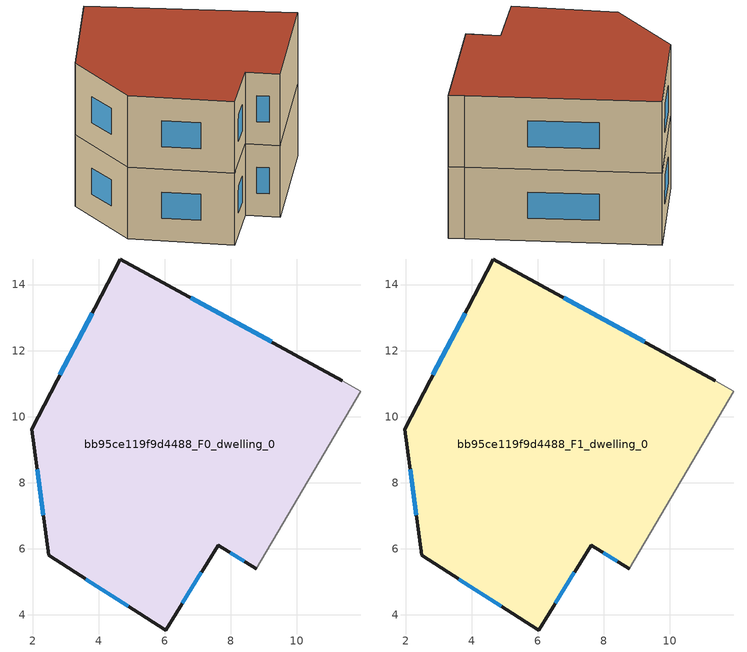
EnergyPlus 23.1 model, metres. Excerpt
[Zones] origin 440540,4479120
bb95ce119f9d4488_F0_dwelling_0
 floor ground (EU_floor_Construction): 11.37,11.09 11.94,10.78 8.78,5.39 7.62,6.1 6.02,3.54 2.49,5.8 1.97,9.62 4.65,14.77 z0
 wall outside (EU_wall_Construction): 11.37,11.09 4.65,14.77 1.97,9.62 2.49,5.8 6.02,3.54 7.62,6.1 8.78,5.39 z0:3
 wall adiabatic (EU_wall_Construction): 8.78,5.39 11.94,10.78 11.37,11.09 z0:3
 window (EU_Window_Construction): 6.53,4.36 7.11,5.29 / 3.61,5.08 4.9,4.26 / 2.13,8.4 2.32,7.02 / 3.8,13.13 2.82,11.26 / 9.23,12.26 6.79,13.6 / 7.99,5.88 8.41,5.62 z0.96:2.04
bb95ce119f9d4488_F1_dwelling_0
 floor to bb95ce119f9d4488_F0_dwelling_0 (EU_floor_Construction): 11.37,11.09 11.94,10.78 8.78,5.39 7.62,6.1 6.02,3.54 2.49,5.8 1.97,9.62 4.65,14.77 z3
 wall outside (EU_wall_Construction): 11.37,11.09 4.65,14.77 1.97,9.62 2.49,5.8 6.02,3.54 7.62,6.1 8.78,5.39 z3:6
 wall adiabatic (EU_wall_Construction): 8.78,5.39 11.94,10.78 11.37,11.09 z3:6
 window (EU_Window_Construction): 6.53,4.36 7.11,5.29 / 3.61,5.08 4.9,4.26 / 2.13,8.4 2.32,7.02 / 3.8,13.13 2.82,11.26 / 9.23,12.26 6.79,13.6 / 7.99,5.88 8.41,5.62 z3.96:5.04
 roof outside (EU_roof_Construction): 8.78,5.39 11.94,10.78 11.37,11.09 4.65,14.77 1.97,9.62 2.49,5.8 6.02,3.54 7.62,6.1 z6
[Building]
EU S2 Campaign: North Axis=0; Terrain=City; Solar Distribution=FullExterior
[Site:Location]
Madrid: Latitude=40.5; Longitude=-3.5; Time Zone=1; Elevation=609
[SizingPeriod:WeatherFileDays]
AnnualSizingPeriod: Begin Month=1; Begin Day of Month=1; End Month=12; End Day of Month=31; Day of Week for Start Day=Monday; Use Weather File Daylight Saving Period=No; Use Weather File Rain and Snow Indicators=No
[MATERIAL]
EU_InternalMass_Material: Roughness=MediumRough; Thickness=0.1; Conductivity=1; Density=1800; Specific Heat=900; Thermal Absorptance=0.9; Solar Absorptance=0.7; Visible Absorptance=0.7
[MATERIAL:NOMASS] Roughness=MediumRough; Thermal Absorptance=0.9; Solar Absorptance=0.7; Visible Absorptance=0.7
Name | Thermal Resistance
EU_wall_NoMass | 0.432698
EU_roof_NoMass | 0.381736
EU_floor_NoMass | 1.17261
[WINDOWMATERIAL:SIMPLEGLAZINGSYSTEM]
EU_Window_SimpleGlazing: UFactor=4.39191; Solar Heat Gain Coefficient=0.85; Visible Transmittance=0.85
[CONSTRUCTION]
EU_wall_Construction: EU_wall_NoMass
EU_roof_Construction: EU_roof_NoMass
EU_floor_Construction: EU_floor_NoMass
EU_Window_Construction: EU_Window_SimpleGlazing
EU_InternalMass_Construction: EU_InternalMass_Material
[ZONE] Type=1; Multiplier=1; Ceiling Height=autocalculate; Volume=196.251; Floor Area=autocalculate; Part of Total Floor Area=Yes
bb95ce119f9d4488_F0_dwelling_0; bb95ce119f9d4488_F1_dwelling_0
[INTERNALMASS] Construction=EU_InternalMass_Construction; Surface Area=65.4172
Name | Zone or ZoneList
bb95ce119f9d4488_F0_dwelling_0_EU_InternalMass | bb95ce119f9d4488_F0_dwelling_0
bb95ce119f9d4488_F1_dwelling_0_EU_InternalMass | bb95ce119f9d4488_F1_dwelling_0
[OTHEREQUIPMENT] Fuel Type=Electricity; Design Level Calculation Method=Watts/Area; Power per Zone Floor Area=1; Fraction Latent=0; Fraction Radiant=0; Fraction Lost=0; Carbon Dioxide Generation Rate=0; EndUse Subcategory=EU_Step8_InternalGains
Name | Zone or ZoneList or Space or SpaceList | Schedule
EU_Step8_InternalGain_bb95ce119f9d4488_F0_dwelling_0_f000 | bb95ce119f9d4488_F0_dwelling_0 | EU_Step8_GainSchedule_bb95ce119f9d4488_F0_dwelling_0_f000
EU_Step8_InternalGain_bb95ce119f9d4488_F1_dwelling_0_f000 | bb95ce119f9d4488_F1_dwelling_0 | EU_Step8_GainSchedule_bb95ce119f9d4488_F1_dwelling_0_f000
[ZONEVENTILATION:DESIGNFLOWRATE] Schedule=EU_AlwaysOn; Design Flow Rate Calculation Method=AirChanges/Hour; Air Changes per Hour=0.682238; Ventilation Type=Natural; Fan Pressure Rise=0; Fan Total Efficiency=1; Constant Term Coefficient=1; Temperature Term Coefficient=0; Velocity Term Coefficient=0; Velocity Squared Term Coefficient=0; Minimum Indoor Temperature=-100; Maximum Indoor Temperature=100; Delta Temperature=-100; Minimum Outdoor Temperature=-100; Maximum Outdoor Temperature=100; Maximum Wind Speed=40
Name | Zone or ZoneList or Space or SpaceList
EU_ConstantAir_bb95ce119f9d4488_F0_dwelling_0 | bb95ce119f9d4488_F0_dwelling_0
EU_ConstantAir_bb95ce119f9d4488_F1_dwelling_0 | bb95ce119f9d4488_F1_dwelling_0
[HVACTEMPLATE:THERMOSTAT] Constant Heating Setpoint=20; Constant Cooling Setpoint=50
EU_HeatOnly_bb95ce119f9d4488_F0_dwelling_0; EU_HeatOnly_bb95ce119f9d4488_F1_dwelling_0
[HVACTEMPLATE:ZONE:IDEALLOADSAIRSYSTEM] System Availability Schedule=EU_AlwaysOn; Maximum Heating Supply Air Temperature=50; Minimum Cooling Supply Air Temperature=13; Maximum Heating Supply Air Humidity Ratio=0.0156; Minimum Cooling Supply Air Humidity Ratio=0.0077; Heating Limit=NoLimit; Cooling Limit=NoLimit; Heating Availability Schedule=EU_AlwaysOn; Cooling Availability Schedule=EU_CoolingOff; Dehumidification Control Type=ConstantSensibleHeatRatio; Cooling Sensible Heat Ratio=0.7; Dehumidification Setpoint=60; Humidification Control Type=None; Humidification Setpoint=30; Outdoor Air Method=None; Outdoor Air Flow Rate per Person=0.00944; Outdoor Air Flow Rate per Zone Floor Area=0; Outdoor Air Flow Rate per Zone=0; Demand Controlled Ventilation Type=None; Outdoor Air Economizer Type=NoEconomizer; Heat Recovery Type=None; Sensible Heat Recovery Effectiveness=0.7; Latent Heat Recovery Effectiveness=0.65
Name | Template Thermostat
bb95ce119f9d4488_F0_dwelling_0 | EU_HeatOnly_bb95ce119f9d4488_F0_dwelling_0
bb95ce119f9d4488_F1_dwelling_0 | EU_HeatOnly_bb95ce119f9d4488_F1_dwelling_0
[SIZING:ZONE] Zone Cooling Design Supply Air Temperature Input Method=SupplyAirTemperature; Zone Cooling Design Supply Air Temperature=13; Zone Heating Design Supply Air Temperature Input Method=SupplyAirTemperature; Zone Heating Design Supply Air Temperature=50; Zone Cooling Design Supply Air Humidity Ratio=0.008; Zone Heating Design Supply Air Humidity Ratio=0.008; Cooling Design Air Flow Method=DesignDay; Cooling Design Air Flow Rate=0; Cooling Minimum Air Flow per Zone Floor Area=0.000762; Cooling Minimum Air Flow=0; Cooling Minimum Air Flow Fraction=0.2; Heating Design Air Flow Method=DesignDay; Heating Design Air Flow Rate=0; Heating Maximum Air Flow per Zone Floor Area=0.002032; Heating Maximum Air Flow=0.141576; Heating Maximum Air Flow Fraction=0.3; Account for Dedicated Outdoor Air System=No; Dedicated Outdoor Air System Control Strategy=NeutralSupplyAir; Dedicated Outdoor Air Low Setpoint Temperature for Design=autosize; Dedicated Outdoor Air High Setpoint Temperature for Design=autosize; Zone Load Sizing Method=Sensible Load Only No Latent Load; Zone Latent Cooling Design Supply Air Humidity Ratio Input Method=HumidityRatioDifference; Zone Cooling Design Supply Air Humidity Ratio Difference=0.005; Zone Latent Heating Design Supply Air Humidity Ratio Input Method=HumidityRatioDifference; Zone Humidification Design Supply Air Humidity Ratio Difference=0.005
bb95ce119f9d4488_F0_dwelling_0; bb95ce119f9d4488_F1_dwelling_0
[SCHEDULE:CONSTANT]
Name | Hourly Value
EU_AlwaysOn | 1
EU_CoolingOff | 0
[SCHEDULE:FILE] Column Number=1; Rows to Skip at Top=0; Number of Hours of Data=8760; Column Separator=Comma; Interpolate to Timestep=No; Minutes per Item=60; Adjust Schedule for Daylight Savings=Yes
Name | File
EU_Step8_GainSchedule_bb95ce119f9d4488_F0_dwelling_0_f000 | ../../schedules/bb95ce119f9d4488/bb95ce119f9d4488_F0_dwelling_0_f000_gain.csv
EU_Step8_GainSchedule_bb95ce119f9d4488_F1_dwelling_0_f000 | ../../schedules/bb95ce119f9d4488/bb95ce119f9d4488_F1_dwelling_0_f000_gain.csv
